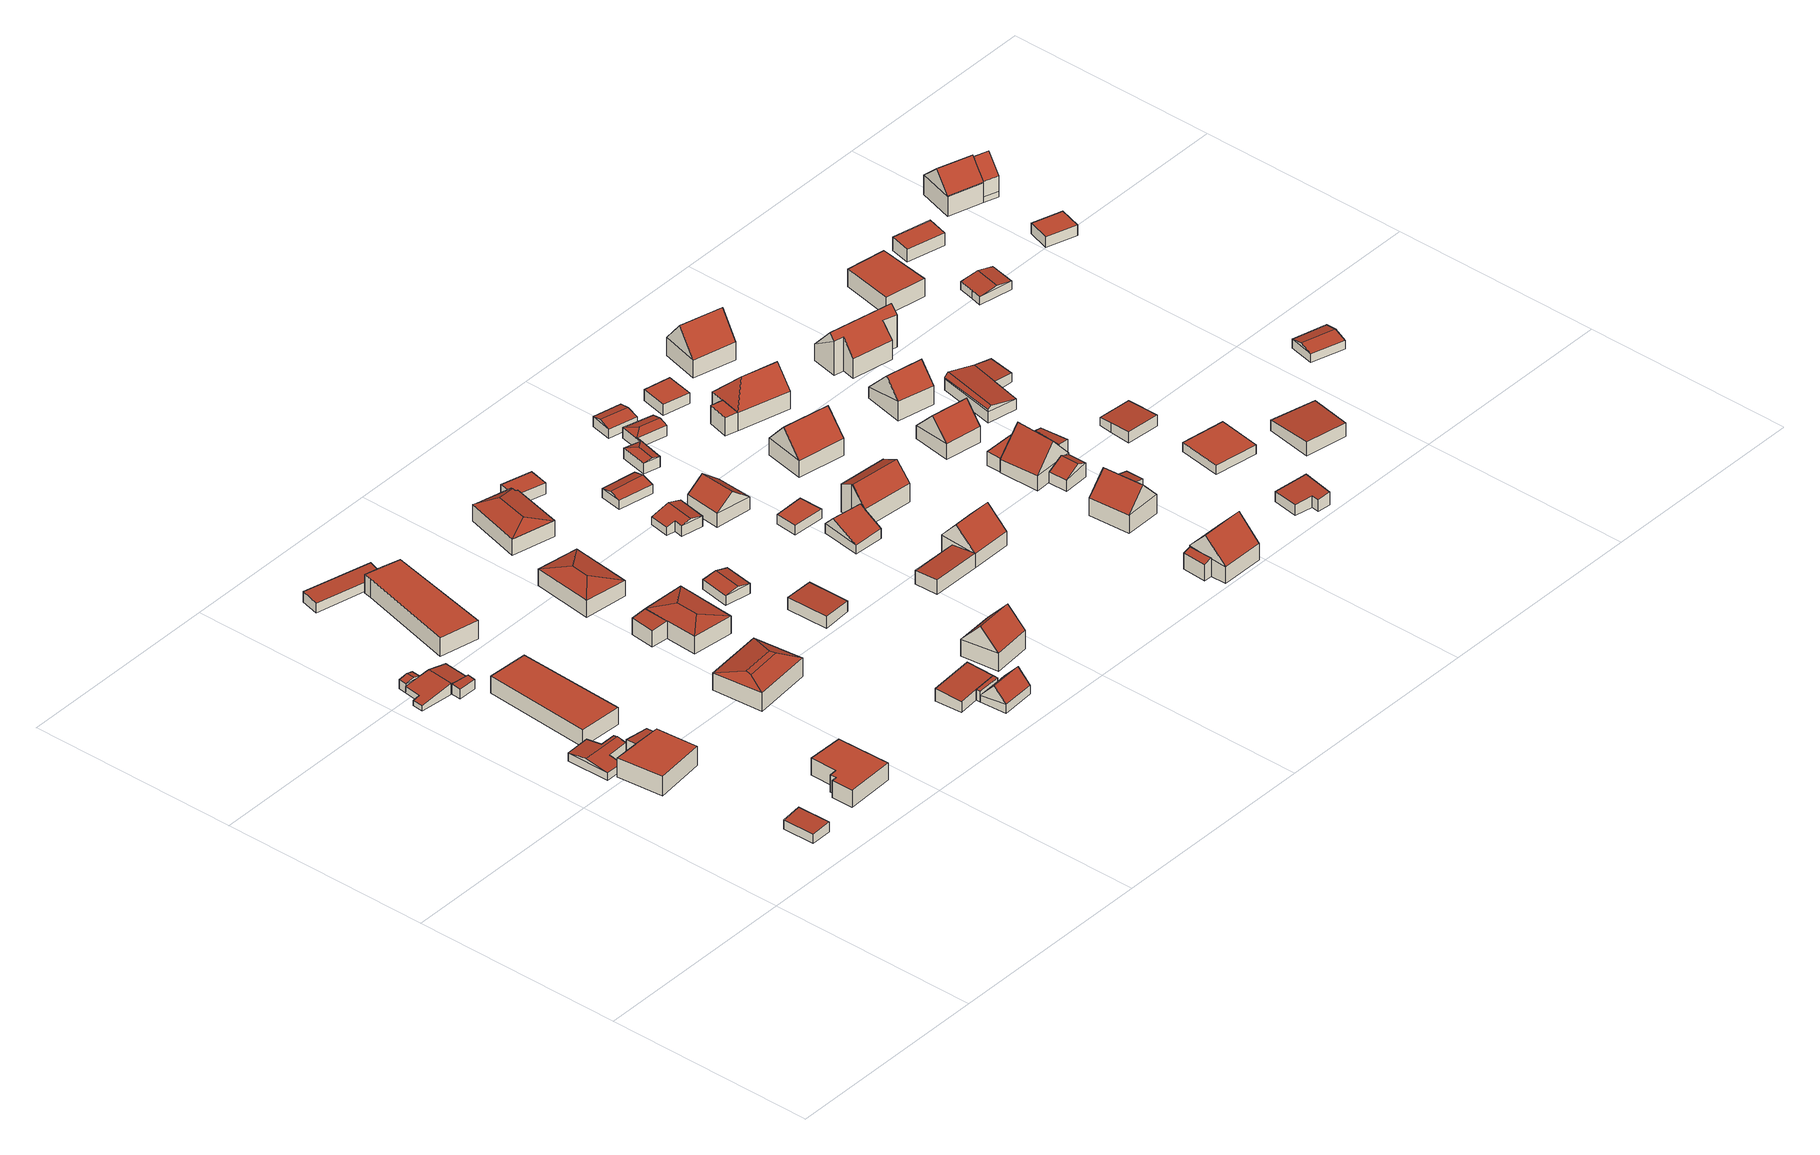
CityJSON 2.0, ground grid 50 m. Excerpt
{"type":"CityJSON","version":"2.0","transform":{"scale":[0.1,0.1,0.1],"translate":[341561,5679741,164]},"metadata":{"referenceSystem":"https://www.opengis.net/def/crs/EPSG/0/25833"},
"CityObjects":{
"building1":{"type":"Building","attributes":{"Dachtyp_tdc":"tdcPolyFlatRoof","Gemeindeschluessel":14729160,"Dachneigung":3.45,"QualitaetDacherkennung":97,"Geometrietyp2DReferenz":"3000","function":"31001_9998","roofType":"2100","measuredHeight":2.48},"geometry":[{"type":"MultiSurface","lod":"2","boundaries":[[[0,1,2,3]],[[1,4,5,2]],[[4,6,7,5]],[[6,0,3,7]],[[6,4,1,0]],[[3,2,5,7]]],"semantics":{"surfaces":[{"type":"WallSurface"},{"type":"RoofSurface"},{"type":"GroundSurface"}],"values":[0,0,0,0,1,2]}}]},
"building2":{"type":"Building","attributes":{"Dachtyp_tdc":"tdcFreeFormRoof","Gemeindeschluessel":14729160,"Dachneigung":10.4,"QualitaetDacherkennung":48,"Geometrietyp2DReferenz":"3000","function":"31001_9998","roofType":"5000","measuredHeight":2.88},"geometry":[{"type":"MultiSurface","lod":"2","boundaries":[[[8,9,10,11]],[[9,12,13,10]],[[12,14,15,13]],[[14,16,17,15]],[[16,18,19,17]],[[18,20,21,19]],[[20,22,23,21]],[[22,8,11,23]],[[24,14,12,9,8,25]],[[18,16,24,25,22,20]],[[16,14,24]],[[8,22,25]],[[11,10,13,15,17,19,21,23]]],"semantics":{"surfaces":[{"type":"WallSurface"},{"type":"RoofSurface"},{"type":"GroundSurface"}],"values":[0,0,0,0,0,0,0,0,1,1,0,0,2]}}]},
"building3":{"type":"Building","attributes":{"Gemeindeschluessel":14729160,"Geometrietyp2DReferenz":"3000","function":"31001_9998","roofType":"9999"},"children":["building3-1","building3-2"]},
"building3-1":{"type":"BuildingPart","attributes":{"Dachtyp_tdc":"tdcPolyFlatRoof","Dachneigung":0,"QualitaetDacherkennung":89,"Geometrietyp2DReferenz":"3000","roofType":"1000","measuredHeight":4.83},"parents":["building3"],"geometry":[{"type":"MultiSurface","lod":"2","boundaries":[[[26,27,28,29]],[[27,30,31,28]],[[30,32,33,31]],[[34,26,29,35,36]],[[34,32,30,27,26]],[[29,28,31,33,35]],[[36,32,34]],[[36,35,33,32]]],"semantics":{"surfaces":[{"type":"WallSurface"},{"type":"RoofSurface"},{"type":"GroundSurface"},{"type":"ClosureSurface"}],"values":[0,0,0,0,1,2,0,3]}}]},
"building3-2":{"type":"BuildingPart","attributes":{"Dachtyp_tdc":"tdcPolyFlatRoof","Dachneigung":8.57,"QualitaetDacherkennung":65,"Geometrietyp2DReferenz":"3000","roofType":"2100","measuredHeight":4.8},"parents":["building3"],"geometry":[{"type":"MultiSurface","lod":"2","boundaries":[[[37,38,39,40]],[[38,36,35,39]],[[32,37,40,33]],[[32,36,38,37]],[[40,39,35,33]],[[33,35,36,32]]],"semantics":{"surfaces":[{"type":"WallSurface"},{"type":"RoofSurface"},{"type":"GroundSurface"},{"type":"ClosureSurface"}],"values":[0,0,0,1,2,3]}}]},
"building4":{"type":"Building","attributes":{"Gemeindeschluessel":14729160,"Geometrietyp2DReferenz":"3000","function":"31001_9998","roofType":"9999"},"children":["building4-1","building4-2","building4-3"]},
"building4-1":{"type":"BuildingPart","attributes":{"Dachtyp_tdc":"tdcPolyFlatRoof","Dachneigung":3.06,"QualitaetDacherkennung":75,"Geometrietyp2DReferenz":"3000","roofType":"2100","measuredHeight":2.47},"parents":["building4"],"geometry":[{"type":"MultiSurface","lod":"2","boundaries":[[[41,42,43,44,45]],[[42,46,47,43]],[[46,48,49,47]],[[48,46,42,41,50]],[[44,43,47,49]],[[45,50,41]],[[44,49,48,50,45]]],"semantics":{"surfaces":[{"type":"WallSurface"},{"type":"RoofSurface"},{"type":"GroundSurface"},{"type":"ClosureSurface"}],"values":[0,0,0,1,2,0,3]}}]},
"building4-2":{"type":"BuildingPart","attributes":{"Dachtyp_tdc":"tdcGableRoof","Dachneigung":10.64,"QualitaetDacherkennung":38,"Geometrietyp2DReferenz":"3000","roofType":"3100","measuredHeight":2.74},"parents":["building4"],"geometry":[{"type":"MultiSurface","lod":"2","boundaries":[[[51,52,53,49,48]],[[52,54,55,53]],[[54,56,57,55]],[[56,58,59,57]],[[58,60,61,59]],[[62,63,64,65,66]],[[63,67,68,64]],[[67,45,44,68]],[[63,62,69,60,58,56,54,52]],[[52,51,50,45,67,63]],[[49,53,55,57,59,61,65,64,68,44]],[[66,69,62]],[[65,61,60,69,66]],[[48,50,51]],[[49,44,45,50,48]]],"semantics":{"surfaces":[{"type":"WallSurface"},{"type":"RoofSurface"},{"type":"GroundSurface"},{"type":"ClosureSurface"}],"values":[0,0,0,0,0,0,0,0,1,1,2,0,3,0,3]}}]},
"building4-3":{"type":"BuildingPart","attributes":{"Dachtyp_tdc":"tdcGableRoof","Dachneigung":11.28,"QualitaetDacherkennung":66,"Geometrietyp2DReferenz":"3000","roofType":"3100","measuredHeight":2.58},"parents":["building4"],"geometry":[{"type":"MultiSurface","lod":"2","boundaries":[[[70,71,72,61,60]],[[71,73,74,72]],[[73,66,65,74]],[[73,71,75]],[[70,69,66,76]],[[71,70,76,75]],[[66,73,75,76]],[[61,72,74,65]],[[70,60,69]],[[60,61,65,66,69]]],"semantics":{"surfaces":[{"type":"WallSurface"},{"type":"RoofSurface"},{"type":"GroundSurface"},{"type":"ClosureSurface"}],"values":[0,0,0,0,0,1,1,2,0,3]}}]},
"building5":{"type":"Building","attributes":{"Dachtyp_tdc":"tdcPolyFlatRoof","Gemeindeschluessel":14729160,"Dachneigung":0,"QualitaetDacherkennung":94,"Geometrietyp2DReferenz":"3000","function":"31001_9998","roofType":"1000","measuredHeight":4.18},"geometry":[{"type":"MultiSurface","lod":"2","boundaries":[[[77,78,79,80]],[[78,81,82,79]],[[81,83,84,82]],[[83,77,80,84]],[[83,81,78,77]],[[80,79,82,84]]],"semantics":{"surfaces":[{"type":"WallSurface"},{"type":"RoofSurface"},{"type":"GroundSurface"}],"values":[0,0,0,0,1,2]}}]},
"building6":{"type":"Building","attributes":{"Dachtyp_tdc":"tdcPolyFlatRoof","Gemeindeschluessel":14729160,"Dachneigung":0,"QualitaetDacherkennung":94,"Geometrietyp2DReferenz":"3000","function":"31001_9998","roofType":"1000","measuredHeight":4.26},"geometry":[{"type":"MultiSurface","lod":"2","boundaries":[[[85,86,87,88]],[[86,89,90,87]],[[89,91,92,90]],[[91,93,94,92]],[[93,95,96,94]],[[95,97,98,96]],[[97,99,100,98]],[[99,85,88,100]],[[99,97,95,93,91,89,86,85]],[[88,87,90,92,94,96,98,100]]],"semantics":{"surfaces":[{"type":"WallSurface"},{"type":"RoofSurface"},{"type":"GroundSurface"}],"values":[0,0,0,0,0,0,0,0,1,2]}}]},
"building7":{"type":"Building","attributes":{"Dachtyp_tdc":"tdcPolyFlatRoof","Gemeindeschluessel":14729160,"Dachneigung":0,"QualitaetDacherkennung":90,"Geometrietyp2DReferenz":"3000","function":"31001_9998","roofType":"1000","measuredHeight":4.65},"geometry":[{"type":"MultiSurface","lod":"2","boundaries":[[[101,102,103,104]],[[102,105,106,103]],[[105,107,108,106]],[[107,109,110,108]],[[109,111,112,110]],[[111,101,104,112]],[[111,109,107,105,102,101]],[[104,103,106,108,110,112]]],"semantics":{"surfaces":[{"type":"WallSurface"},{"type":"RoofSurface"},{"type":"GroundSurface"}],"values":[0,0,0,0,0,0,1,2]}}]},
"building8":{"type":"Building","attributes":{"Dachtyp_tdc":"tdcPolyFlatRoof","Gemeindeschluessel":14729160,"Dachneigung":3.72,"QualitaetDacherkennung":72,"Geometrietyp2DReferenz":"3000","function":"31001_9998","roofType":"2100","measuredHeight":2.62},"geometry":[{"type":"MultiSurface","lod":"2","boundaries":[[[113,114,115,116]],[[114,117,118,115]],[[117,119,120,118]],[[119,121,122,120]],[[121,113,116,122]],[[121,119,117,114,113]],[[116,115,118,120,122]]],"semantics":{"surfaces":[{"type":"WallSurface"},{"type":"RoofSurface"},{"type":"GroundSurface"}],"values":[0,0,0,0,0,1,2]}}]},
"building9":{"type":"Building","attributes":{"Dachtyp_tdc":"tdcCutTentRoof","Gemeindeschluessel":14729160,"Dachneigung":14.52,"QualitaetDacherkennung":90,"Geometrietyp2DReferenz":"3000","function":"31001_9998","roofType":"9999","measuredHeight":5.75},"geometry":[{"type":"MultiSurface","lod":"2","boundaries":[[[123,124,125,126]],[[124,127,128,125]],[[127,129,130,128]],[[129,123,126,130]],[[124,123,131,132]],[[127,124,132,133]],[[129,127,133,134]],[[123,129,134,131]],[[134,133,132,131]],[[126,125,128,130]]],"semantics":{"surfaces":[{"type":"WallSurface"},{"type":"RoofSurface"},{"type":"GroundSurface"}],"values":[0,0,0,0,1,1,1,1,1,2]}}]},
"building10":{"type":"Building","attributes":{"Gemeindeschluessel":14729160,"Geometrietyp2DReferenz":"3000","function":"31001_9998","roofType":"9999"},"children":["building10-1","building10-2"]},
"building10-1":{"type":"BuildingPart","attributes":{"Dachtyp_tdc":"tdcHipRoof","Dachneigung":10.26,"QualitaetDacherkennung":89,"Geometrietyp2DReferenz":"3000","roofType":"3200","measuredHeight":5.22},"parents":["building10"],"geometry":[{"type":"MultiSurface","lod":"2","boundaries":[[[135,136,137,138]],[[136,139,140,137]],[[139,141,142,140]],[[141,143,144,142]],[[136,135,145]],[[146,139,147]],[[135,143,146,147,145]],[[139,136,145,147]],[[141,146,143]],[[139,146,141]],[[144,138,137,140,142]],[[138,144,143,135]]],"semantics":{"surfaces":[{"type":"WallSurface"},{"type":"RoofSurface"},{"type":"GroundSurface"},{"type":"ClosureSurface"}],"values":[0,0,0,0,1,1,1,1,0,0,2,3]}}]},
"building10-2":{"type":"BuildingPart","attributes":{"Dachtyp_tdc":"tdcPolyFlatRoof","Dachneigung":4.47,"QualitaetDacherkennung":97,"Geometrietyp2DReferenz":"3000","roofType":"2100","measuredHeight":4.33},"parents":["building10"],"geometry":[{"type":"MultiSurface","lod":"2","boundaries":[[[148,135,138,149]],[[150,151,144,143]],[[150,148,149,151]],[[150,143,135,148]],[[149,138,144,151]],[[143,144,138,135]]],"semantics":{"surfaces":[{"type":"WallSurface"},{"type":"RoofSurface"},{"type":"GroundSurface"},{"type":"ClosureSurface"}],"values":[0,0,0,1,2,3]}}]},
"building11":{"type":"Building","attributes":{"Gemeindeschluessel":14729160,"Geometrietyp2DReferenz":"3000","function":"31001_9998","roofType":"9999"},"children":["building11-1","building11-2","building11-3"]},
"building11-1":{"type":"BuildingPart","attributes":{"Dachtyp_tdc":"tdcGableRoof","Dachneigung":48.77,"QualitaetDacherkennung":84,"Geometrietyp2DReferenz":"3000","roofType":"3100","measuredHeight":5.54},"parents":["building11"],"geometry":[{"type":"MultiSurface","lod":"2","boundaries":[[[152,153,154,155]],[[153,156,157,154]],[[158,152,155,159]],[[156,153,160]],[[152,158,161]],[[153,152,161,160]],[[158,162,156,160,161]],[[155,154,157,163,159]],[[159,163,162,158]],[[163,157,156,162]]],"semantics":{"surfaces":[{"type":"WallSurface"},{"type":"RoofSurface"},{"type":"GroundSurface"},{"type":"ClosureSurface"}],"values":[0,0,0,0,0,1,1,2,0,3]}}]},
"building11-2":{"type":"BuildingPart","attributes":{"Dachtyp_tdc":"tdcPolyFlatRoof","Dachneigung":3.96,"QualitaetDacherkennung":69,"Geometrietyp2DReferenz":"3000","roofType":"2100","measuredHeight":2.63},"parents":["building11"],"geometry":[{"type":"MultiSurface","lod":"2","boundaries":[[[164,162,163,165,166]],[[167,168,169,157,156]],[[168,167,164,166]],[[165,163,157,169]],[[156,162,164,167]],[[157,163,162,156]],[[166,165,169,168]]],"semantics":{"surfaces":[{"type":"WallSurface"},{"type":"RoofSurface"},{"type":"GroundSurface"},{"type":"ClosureSurface"}],"values":[0,0,1,2,0,3,3]}}]},
"building11-3":{"type":"BuildingPart","attributes":{"Dachtyp_tdc":"tdcPolyFlatRoof","Dachneigung":5.21,"QualitaetDacherkennung":87,"Geometrietyp2DReferenz":"3000","roofType":"2100","measuredHeight":3.19},"parents":["building11"],"geometry":[{"type":"MultiSurface","lod":"2","boundaries":[[[170,171,172,173]],[[171,174,175,172]],[[174,166,165,175]],[[168,170,173,169]],[[168,166,174,171,170]],[[173,172,175,165,169]],[[169,165,166,168]]],"semantics":{"surfaces":[{"type":"WallSurface"},{"type":"RoofSurface"},{"type":"GroundSurface"},{"type":"ClosureSurface"}],"values":[0,0,0,0,1,2,3]}}]},
"building12":{"type":"Building","attributes":{"Dachtyp_tdc":"tdcHipRoof","Gemeindeschluessel":14729160,"Dachneigung":14.49,"QualitaetDacherkennung":83,"Geometrietyp2DReferenz":"3000","function":"31001_9998","roofType":"3200","measuredHeight":5.27},"geometry":[{"type":"MultiSurface","lod":"2","boundaries":[[[176,177,178,179]],[[177,180,181,178]],[[180,182,183,181]],[[182,176,179,183]],[[180,177,184]],[[176,182,185]],[[177,176,185,184]],[[182,180,184,185]],[[179,178,181,183]]],"semantics":{"surfaces":[{"type":"WallSurface"},{"type":"RoofSurface"},{"type":"GroundSurface"}],"values":[0,0,0,0,1,1,1,1,2]}}]},
"building13":{"type":"Building","attributes":{"Dachtyp_tdc":"tdcGableRoof","Gemeindeschluessel":14729160,"Dachneigung":13.7,"QualitaetDacherkennung":91,"Geometrietyp2DReferenz":"3000","function":"31001_9998","roofType":"3100","measuredHeight":3.19},"geometry":[{"type":"MultiSurface","lod":"2","boundaries":[[[186,187,188,189]],[[187,190,191,188]],[[190,192,193,191]],[[192,186,189,193]],[[190,187,194]],[[186,192,195]],[[187,186,195,194]],[[192,190,194,195]],[[189,188,191,193]]],"semantics":{"surfaces":[{"type":"WallSurface"},{"type":"RoofSurface"},{"type":"GroundSurface"}],"values":[0,0,0,0,0,0,1,1,2]}}]},
"building14":{"type":"Building","attributes":{"Dachtyp_tdc":"tdcPolyFlatRoof","Gemeindeschluessel":14729160,"Dachneigung":2.71,"QualitaetDacherkennung":91,"Geometrietyp2DReferenz":"3000","function":"31001_9998","roofType":"2100","measuredHeight":2.92},"geometry":[{"type":"MultiSurface","lod":"2","boundaries":[[[196,197,198,199]],[[197,200,201,198]],[[200,202,203,201]],[[202,196,199,203]],[[202,200,197,196]],[[199,198,201,203]]],"semantics":{"surfaces":[{"type":"WallSurface"},{"type":"RoofSurface"},{"type":"GroundSurface"}],"values":[0,0,0,0,1,2]}}]},
"building15":{"type":"Building","attributes":{"Dachtyp_tdc":"tdcFreeFormRoof","Gemeindeschluessel":14729160,"Dachneigung":14.69,"QualitaetDacherkennung":90,"Geometrietyp2DReferenz":"3000","function":"31001_9998","roofType":"5000","measuredHeight":5.32},"geometry":[{"type":"MultiSurface","lod":"2","boundaries":[[[204,205,206,207]],[[205,208,209,206]],[[208,210,211,209]],[[210,212,213,211]],[[212,214,215,213]],[[214,204,207,215]],[[216,217,208]],[[218,219,212,210,220]],[[216,205,204,214,219,218,217]],[[217,218,220,208]],[[210,208,220]],[[214,212,219]],[[208,205,216]],[[207,206,209,211,213,215]]],"semantics":{"surfaces":[{"type":"WallSurface"},{"type":"RoofSurface"},{"type":"GroundSurface"}],"values":[0,0,0,0,0,0,1,1,1,1,0,0,0,2]}}]},
"building16":{"type":"Building","attributes":{"Dachtyp_tdc":"tdcGableRoof","Gemeindeschluessel":14729160,"Dachneigung":47.84,"QualitaetDacherkennung":90,"Geometrietyp2DReferenz":"3000","function":"31001_9998","roofType":"3100","measuredHeight":9.34},"geometry":[{"type":"MultiSurface","lod":"2","boundaries":[[[221,222,223,224]],[[222,225,226,223]],[[225,227,228,226]],[[227,221,224,228]],[[225,222,229]],[[221,227,230]],[[222,221,230,229]],[[227,225,229,230]],[[224,223,226,228]]],"semantics":{"surfaces":[{"type":"WallSurface"},{"type":"RoofSurface"},{"type":"GroundSurface"}],"values":[0,0,0,0,0,0,1,1,2]}}]},
"building17":{"type":"Building","attributes":{"Dachtyp_tdc":"tdcPolyFlatRoof","Gemeindeschluessel":14729160,"Dachneigung":0,"QualitaetDacherkennung":77,"Geometrietyp2DReferenz":"3000","function":"31001_9998","roofType":"1000","measuredHeight":2.85},"geometry":[{"type":"MultiSurface","lod":"2","boundaries":[[[231,232,213,215]],[[232,233,234,213]],[[233,235,236,234]],[[235,237,238,236]],[[237,239,240,238]],[[239,241,207,240]],[[241,231,215,207]],[[241,239,237,235,233,232,231]],[[215,213,234,236,238,240,207]]],"semantics":{"surfaces":[{"type":"WallSurface"},{"type":"RoofSurface"},{"type":"GroundSurface"}],"values":[0,0,0,0,0,0,0,1,2]}}]},
"building18":{"type":"Building","attributes":{"Dachtyp_tdc":"tdcFreeFormRoof","Gemeindeschluessel":14729160,"Dachneigung":18.46,"QualitaetDacherkennung":82,"Geometrietyp2DReferenz":"3000","function":"31001_9998","roofType":"5000","measuredHeight":3.36},"geometry":[{"type":"MultiSurface","lod":"2","boundaries":[[[242,243,244,245]],[[243,246,247,244]],[[246,248,249,247]],[[248,250,251,249]],[[250,252,253,251]],[[252,242,245,253]],[[243,242,254,255]],[[248,246,255,254,252,250]],[[246,243,255]],[[242,252,254]],[[245,244,247,249,251,253]]],"semantics":{"surfaces":[{"type":"WallSurface"},{"type":"RoofSurface"},{"type":"GroundSurface"}],"values":[0,0,0,0,0,0,1,1,0,0,2]}}]},
"building19":{"type":"Building","attributes":{"Dachtyp_tdc":"tdcGableRoof","Gemeindeschluessel":14729160,"Dachneigung":15.38,"QualitaetDacherkennung":85,"Geometrietyp2DReferenz":"3000","function":"31001_9998","roofType":"3100","measuredHeight":2.98},"geometry":[{"type":"MultiSurface","lod":"2","boundaries":[[[256,257,258,259]],[[257,260,261,258]],[[260,262,263,261]],[[262,256,259,263]],[[260,257,264]],[[256,262,265]],[[257,256,265,264]],[[262,260,264,265]],[[259,258,261,263]]],"semantics":{"surfaces":[{"type":"WallSurface"},{"type":"RoofSurface"},{"type":"GroundSurface"}],"values":[0,0,0,0,0,0,1,1,2]}}]},
"building20":{"type":"Building","attributes":{"Dachtyp_tdc":"tdcGableRoof","Gemeindeschluessel":14729160,"Dachneigung":39.39,"QualitaetDacherkennung":76,"Geometrietyp2DReferenz":"3000","function":"31001_9998","roofType":"3100","measuredHeight":6.75},"geometry":[{"type":"MultiSurface","lod":"2","boundaries":[[[266,267,268,269]],[[267,270,271,268]],[[270,272,273,271]],[[272,266,269,273]],[[270,267,274]],[[266,272,275]],[[267,266,275,274]],[[272,270,274,275]],[[269,268,271,273]]],"semantics":{"surfaces":[{"type":"WallSurface"},{"type":"RoofSurface"},{"type":"GroundSurface"}],"values":[0,0,0,0,0,0,1,1,2]}}]},
"building21":{"type":"Building","attributes":{"Dachtyp_tdc":"tdcPolyFlatRoof","Gemeindeschluessel":14729160,"Dachneigung":0,"QualitaetDacherkennung":87,"Geometrietyp2DReferenz":"3000","function":"31001_9998","roofType":"1000","measuredHeight":2.44},"geometry":[{"type":"MultiSurface","lod":"2","boundaries":[[[276,277,278,279]],[[277,280,281,278]],[[280,282,283,281]],[[282,276,279,283]],[[282,280,277,276]],[[279,278,281,283]]],"semantics":{"surfaces":[{"type":"WallSurface"},{"type":"RoofSurface"},{"type":"GroundSurface"}],"values":[0,0,0,0,1,2]}}]},
"building22":{"type":"Building","attributes":{"Dachtyp_tdc":"tdcFreeFormRoof","Gemeindeschluessel":14729160,"Dachneigung":22.59,"QualitaetDacherkennung":63,"Geometrietyp2DReferenz":"3000","function":"31001_9998","roofType":"5000","measuredHeight":5},"geometry":[{"type":"MultiSurface","lod":"2","boundaries":[[[284,285,286,287]],[[285,288,289,286]],[[288,290,291,289]],[[290,292,293,291]],[[292,284,287,293]],[[294,292,290,295]],[[284,294,295,288,285]],[[290,288,295]],[[284,292,294]],[[287,286,289,291,293]]],"semantics":{"surfaces":[{"type":"WallSurface"},{"type":"RoofSurface"},{"type":"GroundSurface"}],"values":[0,0,0,0,0,1,1,0,0,2]}}]},
"building23":{"type":"Building","attributes":{"Gemeindeschluessel":14729160,"Geometrietyp2DReferenz":"3000","function":"31001_9998","roofType":"9999"},"children":["building23-1","building23-2"]},
"building23-1":{"type":"BuildingPart","attributes":{"Dachtyp_tdc":"tdcPolyFlatRoof","Dachneigung":3.45,"QualitaetDacherkennung":95,"Geometrietyp2DReferenz":"3000","roofType":"2100","measuredHeight":3.62},"parents":["building23"],"geometry":[{"type":"MultiSurface","lod":"2","boundaries":[[[296,297,298,299,300]],[[297,301,302,298]],[[301,303,304,302]],[[301,297,296,305,303]],[[304,299,298,302]],[[300,305,296]],[[299,304,303,305,300]]],"semantics":{"surfaces":[{"type":"WallSurface"},{"type":"RoofSurface"},{"type":"GroundSurface"},{"type":"ClosureSurface"}],"values":[0,0,0,1,2,0,3]}}]},
"building23-2":{"type":"BuildingPart","attributes":{"Dachtyp_tdc":"tdcGableRoof","Dachneigung":48.38,"QualitaetDacherkennung":96,"Geometrietyp2DReferenz":"3000","roofType":"3100","measuredHeight":8.66},"parents":["building23"],"geometry":[{"type":"MultiSurface","lod":"2","boundaries":[[[306,307,308,309]],[[307,310,311,308]],[[310,300,299,311]],[[310,307,312]],[[306,305,300,313]],[[307,306,313,312]],[[300,310,312,313]],[[309,308,311,299,304]],[[309,304,303,305,306]],[[304,299,300,305,303]]],"semantics":{"surfaces":[{"type":"WallSurface"},{"type":"RoofSurface"},{"type":"GroundSurface"},{"type":"ClosureSurface"}],"values":[0,0,0,0,0,1,1,2,0,3]}}]},
"building24":{"type":"Building","attributes":{"Dachtyp_tdc":"tdcFreeFormRoof","Gemeindeschluessel":14729160,"Dachneigung":14.21,"QualitaetDacherkennung":85,"Geometrietyp2DReferenz":"3000","function":"31001_9998","roofType":"5000","measuredHeight":3.2},"geometry":[{"type":"MultiSurface","lod":"2","boundaries":[[[314,315,316,317]],[[315,318,319,316]],[[318,320,321,319]],[[320,322,323,321]],[[322,324,325,323]],[[324,326,327,325]],[[326,328,329,327]],[[328,314,317,329]],[[330,331,332,328,326]],[[333,330,326,324]],[[334,333,324,322]],[[334,322,320]],[[331,330,333,334,320,318]],[[335,332,331,318,315]],[[335,315,314]],[[332,335,314,328]],[[317,316,319,321,323,325,327,329]]],"semantics":{"surfaces":[{"type":"WallSurface"},{"type":"RoofSurface"},{"type":"GroundSurface"}],"values":[0,0,0,0,0,0,0,0,1,1,1,0,1,1,0,1,2]}}]},
"building25":{"type":"Building","attributes":{"Dachtyp_tdc":"tdcFreeFormRoof","Gemeindeschluessel":14729160,"Dachneigung":48.61,"QualitaetDacherkennung":74,"Geometrietyp2DReferenz":"3000","function":"31001_9998","roofType":"5000","measuredHeight":8.64},"geometry":[{"type":"MultiSurface","lod":"2","boundaries":[[[336,337,338,339]],[[337,340,341,338]],[[340,342,343,341]],[[342,344,345,343]],[[344,336,339,345]],[[337,346,347,340]],[[346,336,344,342,347]],[[337,336,346]],[[342,340,347]],[[339,338,341,343,345]]],"semantics":{"surfaces":[{"type":"WallSurface"},{"type":"RoofSurface"},{"type":"GroundSurface"}],"values":[0,0,0,0,0,1,1,0,0,2]}}]},
"building26":{"type":"Building","attributes":{"Dachtyp_tdc":"tdcGableRoof","Gemeindeschluessel":14729160,"Dachneigung":14.97,"QualitaetDacherkennung":77,"Geometrietyp2DReferenz":"3000","function":"31001_9998","roofType":"3100","measuredHeight":3},"geometry":[{"type":"MultiSurface","lod":"2","boundaries":[[[348,349,350,351]],[[349,352,353,350]],[[352,354,355,353]],[[354,348,351,355]],[[352,349,356]],[[348,354,357]],[[349,348,357,356]],[[354,352,356,357]],[[351,350,353,355]]],"semantics":{"surfaces":[{"type":"WallSurface"},{"type":"RoofSurface"},{"type":"GroundSurface"}],"values":[0,0,0,0,0,0,1,1,2]}}]},
"building27":{"type":"Building","attributes":{"Dachtyp_tdc":"tdcGableRoof","Gemeindeschluessel":14729160,"Dachneigung":49.37,"QualitaetDacherkennung":84,"Geometrietyp2DReferenz":"3000","function":"31001_9998","roofType":"3100","measuredHeight":9.73},"geometry":[{"type":"MultiSurface","lod":"2","boundaries":[[[358,359,360,361]],[[359,362,363,360]],[[362,364,365,363]],[[364,358,361,365]],[[362,359,366]],[[358,364,367]],[[359,358,367,366]],[[364,362,366,367]],[[361,360,363,365]]],"semantics":{"surfaces":[{"type":"WallSurface"},{"type":"RoofSurface"},{"type":"GroundSurface"}],"values":[0,0,0,0,0,0,1,1,2]}}]},
"building28":{"type":"Building","attributes":{"Gemeindeschluessel":14729160,"Geometrietyp2DReferenz":"3000","function":"31001_9998","roofType":"9999"},"children":["building28-1","building28-2"]},
"building28-1":{"type":"BuildingPart","attributes":{"Dachtyp_tdc":"tdcPolyFlatRoof","Dachneigung":14.58,"QualitaetDacherkennung":71,"Geometrietyp2DReferenz":"3000","roofType":"2100","measuredHeight":4.51},"parents":["building28"],"geometry":[{"type":"MultiSurface","lod":"2","boundaries":[[[368,369,370,371,372]],[[369,373,374,370]],[[373,375,376,374]],[[375,373,369,368,377]],[[371,370,374,376]],[[372,377,368]],[[371,376,375,377,372]]],"semantics":{"surfaces":[{"type":"WallSurface"},{"type":"RoofSurface"},{"type":"GroundSurface"},{"type":"ClosureSurface"}],"values":[0,0,0,1,2,0,3]}}]},
"building28-2":{"type":"BuildingPart","attributes":{"Dachtyp_tdc":"tdcGableRoof","Dachneigung":46.57,"QualitaetDacherkennung":91,"Geometrietyp2DReferenz":"3000","roofType":"3100","measuredHeight":9.49},"parents":["building28"],"geometry":[{"type":"MultiSurface","lod":"2","boundaries":[[[378,379,380,376,375]],[[379,381,382,380]],[[381,383,384,382]],[[381,379,385]],[[378,377,372,383,386]],[[379,378,386,385]],[[383,381,385,386]],[[376,380,382,384,371]],[[371,384,383,372]],[[375,377,378]],[[376,371,372,377,375]]],"semantics":{"surfaces":[{"type":"WallSurface"},{"type":"RoofSurface"},{"type":"GroundSurface"},{"type":"ClosureSurface"}],"values":[0,0,0,0,0,1,1,2,0,0,3]}}]},
"building29":{"type":"Building","attributes":{"Dachtyp_tdc":"tdcPolyFlatRoof","Gemeindeschluessel":14729160,"Dachneigung":0,"QualitaetDacherkennung":90,"Geometrietyp2DReferenz":"3000","function":"31001_9998","roofType":"1000","measuredHeight":2.72},"geometry":[{"type":"MultiSurface","lod":"2","boundaries":[[[387,388,389,390]],[[388,391,392,389]],[[391,393,394,392]],[[393,387,390,394]],[[393,391,388,387]],[[390,389,392,394]]],"semantics":{"surfaces":[{"type":"WallSurface"},{"type":"RoofSurface"},{"type":"GroundSurface"}],"values":[0,0,0,0,1,2]}}]},
"building30":{"type":"Building","attributes":{"Gemeindeschluessel":14729160,"Geometrietyp2DReferenz":"3000","function":"31001_9998","roofType":"9999"},"children":["building30-1","building30-2"]},
"building30-1":{"type":"BuildingPart","attributes":{"Dachtyp_tdc":"tdcPolyFlatRoof","Dachneigung":0,"QualitaetDacherkennung":74,"Geometrietyp2DReferenz":"3000","roofType":"1000","measuredHeight":4.46},"parents":["building30"],"geometry":[{"type":"MultiSurface","lod":"2","boundaries":[[[395,396,397,398,399]],[[396,400,401,397]],[[400,402,403,404,401]],[[402,400,396,395]],[[398,397,401,404]],[[399,403,402,395]],[[398,404,403,399]]],"semantics":{"surfaces":[{"type":"WallSurface"},{"type":"RoofSurface"},{"type":"GroundSurface"},{"type":"ClosureSurface"}],"values":[0,0,0,1,2,0,3]}}]},
"building30-2":{"type":"BuildingPart","attributes":{"Dachtyp_tdc":"tdcFreeFormRoof","Dachneigung":47.81,"QualitaetDacherkennung":64,"Geometrietyp2DReferenz":"3000","roofType":"5000","measuredHeight":9.15},"parents":["building30"],"geometry":[{"type":"MultiSurface","lod":"2","boundaries":[[[405,399,398,406]],[[407,408,409,410]],[[408,405,406,409]],[[411,412,408,407]],[[411,407,403,399]],[[412,411,399,405]],[[412,405,408]],[[406,398,404,410,409]],[[410,404,403,407]],[[404,398,399,403]]],"semantics":{"surfaces":[{"type":"WallSurface"},{"type":"RoofSurface"},{"type":"GroundSurface"},{"type":"ClosureSurface"}],"values":[0,0,0,1,1,1,0,2,0,3]}}]},
"building31":{"type":"Building","attributes":{"Gemeindeschluessel":14729160,"Geometrietyp2DReferenz":"3000","function":"31001_9998","roofType":"9999"},"children":["building31-1","building31-2"]},
"building31-1":{"type":"BuildingPart","attributes":{"Dachtyp_tdc":"tdcPolyFlatRoof","Dachneigung":14.97,"QualitaetDacherkennung":79,"Geometrietyp2DReferenz":"3000","roofType":"2100","measuredHeight":5.19},"parents":["building31"],"geometry":[{"type":"MultiSurface","lod":"2","boundaries":[[[413,414,415,416,417]],[[418,419,420,421,422]],[[419,413,417,420]],[[419,418,414,413]],[[417,416,421,420]],[[422,415,414,418]],[[421,416,415,422]]],"semantics":{"surfaces":[{"type":"WallSurface"},{"type":"RoofSurface"},{"type":"GroundSurface"},{"type":"ClosureSurface"}],"values":[0,0,0,1,2,0,3]}}]},
"building31-2":{"type":"BuildingPart","attributes":{"Dachtyp_tdc":"tdcGableRoof","Dachneigung":47.97,"QualitaetDacherkennung":93,"Geometrietyp2DReferenz":"3000","roofType":"3100","measuredHeight":9.39},"parents":["building31"],"geometry":[{"type":"MultiSurface","lod":"2","boundaries":[[[423,424,425,426]],[[424,422,421,425]],[[427,423,426,428]],[[422,424,429]],[[423,427,430]],[[424,423,430,429]],[[427,415,422,429,430]],[[426,425,421,416,428]],[[428,416,415,427]],[[416,421,422,415]]],"semantics":{"surfaces":[{"type":"WallSurface"},{"type":"RoofSurface"},{"type":"GroundSurface"},{"type":"ClosureSurface"}],"values":[0,0,0,0,0,1,1,2,0,3]}}]},
"building32":{"type":"Building","attributes":{"Dachtyp_tdc":"tdcGableRoof","Gemeindeschluessel":14729160,"Dachneigung":26.6,"QualitaetDacherkennung":74,"Geometrietyp2DReferenz":"3000","function":"31001_9998","roofType":"3100","measuredHeight":4.58},"geometry":[{"type":"MultiSurface","lod":"2","boundaries":[[[431,432,433,434]],[[432,435,436,433]],[[435,437,438,436]],[[437,431,434,438]],[[435,432,439]],[[431,437,440]],[[432,431,440,439]],[[437,435,439,440]],[[434,433,436,438]]],"semantics":{"surfaces":[{"type":"WallSurface"},{"type":"RoofSurface"},{"type":"GroundSurface"}],"values":[0,0,0,0,0,0,1,1,2]}}]},
"building33":{"type":"Building","attributes":{"Dachtyp_tdc":"tdcPolyFlatRoof","Gemeindeschluessel":14729160,"Dachneigung":0,"QualitaetDacherkennung":86,"Geometrietyp2DReferenz":"3000","function":"31001_9998","roofType":"1000","measuredHeight":3.4},"geometry":[{"type":"MultiSurface","lod":"2","boundaries":[[[441,442,443,444]],[[442,445,446,443]],[[445,447,448,446]],[[447,441,444,448]],[[447,445,442,441]],[[444,443,446,448]]],"semantics":{"surfaces":[{"type":"WallSurface"},{"type":"RoofSurface"},{"type":"GroundSurface"}],"values":[0,0,0,0,1,2]}}]},
"building34":{"type":"Building","attributes":{"Gemeindeschluessel":14729160,"Geometrietyp2DReferenz":"3000","function":"31001_9998","roofType":"9999"},"children":["building34-1","building34-2"]},
"building34-1":{"type":"BuildingPart","attributes":{"Dachtyp_tdc":"tdcPolyFlatRoof","Dachneigung":9.48,"QualitaetDacherkennung":97,"Geometrietyp2DReferenz":"3000","roofType":"2100","measuredHeight":4.33},"parents":["building34"],"geometry":[{"type":"MultiSurface","lod":"2","boundaries":[[[449,450,451,452,453]],[[454,455,456,457,458]],[[455,449,453,456]],[[455,454,450,449]],[[453,452,457,456]],[[454,458,451,450]],[[458,457,452,451]]],"semantics":{"surfaces":[{"type":"WallSurface"},{"type":"RoofSurface"},{"type":"GroundSurface"},{"type":"ClosureSurface"}],"values":[0,0,0,1,2,0,3]}}]},
"building34-2":{"type":"BuildingPart","attributes":{"Dachtyp_tdc":"tdcGableRoof","Dachneigung":48.43,"QualitaetDacherkennung":79,"Geometrietyp2DReferenz":"3000","roofType":"3100","measuredHeight":9.34},"parents":["building34"],"geometry":[{"type":"MultiSurface","lod":"2","boundaries":[[[459,460,461,462]],[[460,458,457,461]],[[463,459,462,464]],[[458,460,465]],[[459,463,466]],[[460,459,466,465]],[[463,451,458,465,466]],[[462,461,457,452,464]],[[464,452,451,463]],[[452,457,458,451]]],"semantics":{"surfaces":[{"type":"WallSurface"},{"type":"RoofSurface"},{"type":"GroundSurface"},{"type":"ClosureSurface"}],"values":[0,0,0,0,0,1,1,2,0,3]}}]},
"building35":{"type":"Building","attributes":{"Dachtyp_tdc":"tdcGableRoof","Gemeindeschluessel":14729160,"Dachneigung":46.94,"QualitaetDacherkennung":85,"Geometrietyp2DReferenz":"3000","function":"31001_9998","roofType":"3100","measuredHeight":8.6},"geometry":[{"type":"MultiSurface","lod":"2","boundaries":[[[467,468,469,470]],[[468,471,472,469]],[[471,473,474,472]],[[473,467,470,474]],[[471,468,475]],[[467,473,476]],[[468,467,476,475]],[[473,471,475,476]],[[470,469,472,474]]],"semantics":{"surfaces":[{"type":"WallSurface"},{"type":"RoofSurface"},{"type":"GroundSurface"}],"values":[0,0,0,0,0,0,1,1,2]}}]},
"building36":{"type":"Building","attributes":{"Dachtyp_tdc":"tdcGableRoof","Gemeindeschluessel":14729160,"Dachneigung":51.3,"QualitaetDacherkennung":81,"Geometrietyp2DReferenz":"3000","function":"31001_9998","roofType":"3100","measuredHeight":10.18},"geometry":[{"type":"MultiSurface","lod":"2","boundaries":[[[477,478,479,480]],[[478,481,482,479]],[[481,483,484,482]],[[483,477,480,484]],[[481,478,485]],[[477,483,486]],[[478,477,486,485]],[[483,481,485,486]],[[480,479,482,484]]],"semantics":{"surfaces":[{"type":"WallSurface"},{"type":"RoofSurface"},{"type":"GroundSurface"}],"values":[0,0,0,0,0,0,1,1,2]}}]},
"building37":{"type":"Building","attributes":{"Dachtyp_tdc":"tdcGableRoof","Gemeindeschluessel":14729160,"Dachneigung":47.24,"QualitaetDacherkennung":79,"Geometrietyp2DReferenz":"3000","function":"31001_9998","roofType":"3100","measuredHeight":8.93},"geometry":[{"type":"MultiSurface","lod":"2","boundaries":[[[487,488,489,490]],[[488,491,492,489]],[[491,493,494,492]],[[493,487,490,494]],[[491,488,495]],[[487,493,496]],[[488,487,496,495]],[[493,491,495,496]],[[490,489,492,494]]],"semantics":{"surfaces":[{"type":"WallSurface"},{"type":"RoofSurface"},{"type":"GroundSurface"}],"values":[0,0,0,0,0,0,1,1,2]}}]},
"building38":{"type":"Building","attributes":{"Dachtyp_tdc":"tdcPolyFlatRoof","Gemeindeschluessel":14729160,"Dachneigung":4.9,"QualitaetDacherkennung":84,"Geometrietyp2DReferenz":"3000","function":"31001_9998","roofType":"2100","measuredHeight":3.16},"geometry":[{"type":"MultiSurface","lod":"2","boundaries":[[[497,498,499,500]],[[498,501,502,499]],[[501,503,504,502]],[[503,505,506,504]],[[505,507,508,506]],[[507,497,500,508]],[[507,505,503,501,498,497]],[[500,499,502,504,506,508]]],"semantics":{"surfaces":[{"type":"WallSurface"},{"type":"RoofSurface"},{"type":"GroundSurface"}],"values":[0,0,0,0,0,0,1,2]}}]},
"building39":{"type":"Building","attributes":{"Gemeindeschluessel":14729160,"Geometrietyp2DReferenz":"3000","function":"31001_9998","roofType":"9999"},"children":["building39-1","building39-2"]},
"building39-1":{"type":"BuildingPart","attributes":{"Dachtyp_tdc":"tdcGableRoof","Dachneigung":11.23,"QualitaetDacherkennung":67,"Geometrietyp2DReferenz":"3000","roofType":"3100","measuredHeight":3.99},"parents":["building39"],"geometry":[{"type":"MultiSurface","lod":"2","boundaries":[[[509,510,511,512]],[[513,514,515,516]],[[514,517,518,515]],[[517,509,512,518]],[[519,520,521,522]],[[513,510,521,520,514]],[[514,520,519,517]],[[509,522,521,510]],[[517,519,522,509]],[[512,511,516,515,518]],[[516,511,510,513]]],"semantics":{"surfaces":[{"type":"WallSurface"},{"type":"RoofSurface"},{"type":"GroundSurface"},{"type":"ClosureSurface"}],"values":[0,0,0,0,1,1,0,0,0,2,3]}}]},
"building39-2":{"type":"BuildingPart","attributes":{"Dachtyp_tdc":"tdcPolyFlatRoof","Dachneigung":5.73,"QualitaetDacherkennung":84,"Geometrietyp2DReferenz":"3000","roofType":"2100","measuredHeight":2.7},"parents":["building39"],"geometry":[{"type":"MultiSurface","lod":"2","boundaries":[[[523,524,511,510]],[[523,525,526,524]],[[525,513,516,526]],[[513,525,523,510]],[[511,524,526,516]],[[510,511,516,513]]],"semantics":{"surfaces":[{"type":"WallSurface"},{"type":"RoofSurface"},{"type":"GroundSurface"},{"type":"ClosureSurface"}],"values":[0,0,0,1,2,3]}}]},
"building40":{"type":"Building","attributes":{"Dachtyp_tdc":"tdcFreeFormRoof","Gemeindeschluessel":14729160,"Dachneigung":49.47,"QualitaetDacherkennung":60,"Geometrietyp2DReferenz":"3000","function":"31001_9998","roofType":"5000","measuredHeight":9.94},"geometry":[{"type":"MultiSurface","lod":"2","boundaries":[[[527,528,529,530]],[[528,531,532,529]],[[531,533,534,532]],[[533,535,536,534]],[[535,537,538,536]],[[537,539,540,538]],[[539,541,542,540]],[[541,527,530,542]],[[543,527,541,544]],[[533,531,528,543,544,539,537,535]],[[528,527,543]],[[541,539,544]],[[530,529,532,534,536,538,540,542]]],"semantics":{"surfaces":[{"type":"WallSurface"},{"type":"RoofSurface"},{"type":"GroundSurface"}],"values":[0,0,0,0,0,0,0,0,1,1,0,0,2]}}]},
"building41":{"type":"Building","attributes":{"Dachtyp_tdc":"tdcPolyFlatRoof","Gemeindeschluessel":14729160,"Dachneigung":0,"QualitaetDacherkennung":55,"Geometrietyp2DReferenz":"3000","function":"31001_9998","roofType":"1000","measuredHeight":2.28},"geometry":[{"type":"MultiSurface","lod":"2","boundaries":[[[545,546,547,548]],[[546,549,550,547]],[[549,551,552,550]],[[551,545,548,552]],[[551,549,546,545]],[[548,547,550,552]]],"semantics":{"surfaces":[{"type":"WallSurface"},{"type":"RoofSurface"},{"type":"GroundSurface"}],"values":[0,0,0,0,1,2]}}]},
"building42":{"type":"Building","attributes":{"Dachtyp_tdc":"tdcPolyFlatRoof","Gemeindeschluessel":14729160,"Dachneigung":4.65,"QualitaetDacherkennung":91,"Geometrietyp2DReferenz":"3000","function":"31001_9998","roofType":"2100","measuredHeight":2.73},"geometry":[{"type":"MultiSurface","lod":"2","boundaries":[[[553,554,555,556]],[[554,557,558,555]],[[557,559,560,558]],[[559,561,562,560]],[[561,553,556,562]],[[561,559,557,554,553]],[[556,555,558,560,562]]],"semantics":{"surfaces":[{"type":"WallSurface"},{"type":"RoofSurface"},{"type":"GroundSurface"}],"values":[0,0,0,0,0,1,2]}}]},
"building43":{"type":"Building","attributes":{"Dachtyp_tdc":"tdcPolyFlatRoof","Gemeindeschluessel":14729160,"Dachneigung":4.58,"QualitaetDacherkennung":59,"Geometrietyp2DReferenz":"3000","function":"31001_9998","roofType":"2100","measuredHeight":3.41},"geometry":[{"type":"MultiSurface","lod":"2","boundaries":[[[563,564,565,566]],[[564,567,568,565]],[[567,569,570,568]],[[569,563,566,570]],[[569,567,564,563]],[[566,565,568,570]]],"semantics":{"surfaces":[{"type":"WallSurface"},{"type":"RoofSurface"},{"type":"GroundSurface"}],"values":[0,0,0,0,1,2]}}]},
"building44":{"type":"Building","attributes":{"Dachtyp_tdc":"tdcPolyFlatRoof","Gemeindeschluessel":14729160,"Dachneigung":0,"QualitaetDacherkennung":88,"Geometrietyp2DReferenz":"3000","function":"31001_9998","roofType":"1000","measuredHeight":4.32},"geometry":[{"type":"MultiSurface","lod":"2","boundaries":[[[571,572,573,574]],[[572,575,576,573]],[[575,577,578,576]],[[577,571,574,578]],[[577,575,572,571]],[[574,573,576,578]]],"semantics":{"surfaces":[{"type":"WallSurface"},{"type":"RoofSurface"},{"type":"GroundSurface"}],"values":[0,0,0,0,1,2]}}]},
"building45":{"type":"Building","attributes":{"Dachtyp_tdc":"tdcFreeFormRoof","Gemeindeschluessel":14729160,"Dachneigung":10.01,"QualitaetDacherkennung":69,"Geometrietyp2DReferenz":"3000","function":"31001_9998","roofType":"5000","measuredHeight":2.77},"geometry":[{"type":"MultiSurface","lod":"2","boundaries":[[[579,580,581,582]],[[580,583,584,581]],[[583,585,586,584]],[[585,587,588,586]],[[587,579,582,588]],[[580,579,589,590]],[[590,589,587,585,583]],[[583,580,590]],[[579,587,589]],[[582,581,584,586,588]]],"semantics":{"surfaces":[{"type":"WallSurface"},{"type":"RoofSurface"},{"type":"GroundSurface"}],"values":[0,0,0,0,0,1,1,0,0,2]}}]},
"building46":{"type":"Building","attributes":{"Dachtyp_tdc":"tdcPolyFlatRoof","Gemeindeschluessel":14729160,"Dachneigung":2.72,"QualitaetDacherkennung":76,"Geometrietyp2DReferenz":"3000","function":"31001_9998","roofType":"2100","measuredHeight":3.34},"geometry":[{"type":"MultiSurface","lod":"2","boundaries":[[[591,592,593,594]],[[592,595,596,593]],[[595,597,598,596]],[[597,591,594,598]],[[597,595,592,591]],[[594,593,596,598]]],"semantics":{"surfaces":[{"type":"WallSurface"},{"type":"RoofSurface"},{"type":"GroundSurface"}],"values":[0,0,0,0,1,2]}}]},
"building47":{"type":"Building","attributes":{"Dachtyp_tdc":"tdcGableRoof","Gemeindeschluessel":14729160,"Dachneigung":14.17,"QualitaetDacherkennung":88,"Geometrietyp2DReferenz":"3000","function":"31001_9998","roofType":"3100","measuredHeight":2.84},"geometry":[{"type":"MultiSurface","lod":"2","boundaries":[[[599,600,601,602]],[[600,603,604,601]],[[603,605,606,604]],[[605,599,602,606]],[[603,600,607]],[[599,605,608]],[[600,599,608,607]],[[605,603,607,608]],[[602,601,604,606]]],"semantics":{"surfaces":[{"type":"WallSurface"},{"type":"RoofSurface"},{"type":"GroundSurface"}],"values":[0,0,0,0,0,0,1,1,2]}}]},
"building48":{"type":"Building","attributes":{"Dachtyp_tdc":"tdcPolyFlatRoof","Gemeindeschluessel":14729160,"Dachneigung":0,"QualitaetDacherkennung":60,"Geometrietyp2DReferenz":"3000","function":"31001_9998","roofType":"1000","measuredHeight":2.58},"geometry":[{"type":"MultiSurface","lod":"2","boundaries":[[[609,610,611,612]],[[610,613,614,611]],[[613,615,616,614]],[[615,609,612,616]],[[615,613,610,609]],[[612,611,614,616]]],"semantics":{"surfaces":[{"type":"WallSurface"},{"type":"RoofSurface"},{"type":"GroundSurface"}],"values":[0,0,0,0,1,2]}}]},
"building49":{"type":"Building","attributes":{"Gemeindeschluessel":14729160,"Geometrietyp2DReferenz":"3000","function":"31001_9998","roofType":"9999"},"children":["building49-1","building49-2"]},
"building49-1":{"type":"BuildingPart","attributes":{"Dachtyp_tdc":"tdcGableRoof","Dachneigung":63.47,"QualitaetDacherkennung":17,"Geometrietyp2DReferenz":"3000","roofType":"3100","measuredHeight":8.98},"parents":["building49"],"geometry":[{"type":"MultiSurface","lod":"2","boundaries":[[[617,618,619,620]],[[618,621,622,619]],[[621,623,624,622]],[[625,626,627,628,629]],[[617,630,627,626,618]],[[621,625,629,631,632,623]],[[618,626,625,621]],[[624,620,619,622]],[[620,624,623,617]],[[631,629,628]],[[623,632,630,617]],[[632,631,628,627,630]]],"semantics":{"surfaces":[{"type":"WallSurface"},{"type":"RoofSurface"},{"type":"GroundSurface"},{"type":"ClosureSurface"}],"values":[0,0,0,1,1,0,0,2,3,0,3,3]}}]},
"building49-2":{"type":"BuildingPart","attributes":{"Dachtyp_tdc":"tdcGableRoof","Dachneigung":44.55,"QualitaetDacherkennung":82,"Geometrietyp2DReferenz":"3000","roofType":"3100","measuredHeight":9.3},"parents":["building49"],"geometry":[{"type":"MultiSurface","lod":"2","boundaries":[[[633,634,635,636]],[[634,637,638,635]],[[637,639,620,638]],[[639,617,620]],[[632,633,636,624,623]],[[631,628,640,641,642]],[[634,641,640,643,637]],[[637,643,639]],[[633,642,641,634]],[[632,631,642,633]],[[636,635,638,620,624]],[[617,639,630]],[[623,624,620,617]],[[623,617,630,632]],[[639,643,640,628,627,630]],[[631,632,630,627,628]]],"semantics":{"surfaces":[{"type":"WallSurface"},{"type":"RoofSurface"},{"type":"GroundSurface"},{"type":"ClosureSurface"}],"values":[0,0,0,0,0,1,1,0,0,0,2,0,3,3,0,3]}}]}
},
"vertices":[
[184,136,51],[233,139,54],[233,139,29],[184,136,29],[235,61,54],[235,61,29],[185,61,51],[185,61,29],
[74,604,54],[132,605,54],[132,605,34],[74,604,34],[132,566,61],[132,566,34],[169,566,61],[169,566,34],[170,534,58],[170,534,34],[118,533,58],[118,533,34],[118,502,52],[118,502,34],[76,502,52],[76,502,34],[170,558,62],[75,557,62],
[228,398,82],[107,386,82],[107,386,34],[228,398,34],[96,495,82],[96,495,34],[154,496,82],[154,496,34],[220,497,82],[220,497,34],[220,497,72],
[153,520,82],[218,522,72],[218,522,34],[153,520,34],
[131,912,65],[129,893,64],[129,893,40],[131,912,40],[131,912,59],[85,894,64],[85,894,40],[87,917,65],[87,917,40],[99,916,65],
[87,917,67],[85,917,68],[85,917,40],[6,926,53],[6,926,40],[9,951,53],[9,951,40],[26,950,56],[26,950,40],[31,990,56],[31,990,40],[69,985,63],[92,981,68],[92,981,40],[69,985,40],[69,985,62],[137,975,59],[137,975,40],[64,985,62],
[31,990,62],[34,1009,62],[34,1009,40],[70,1006,63],[70,1006,40],[55,1008,66],[54,987,66],
[231,606,75],[129,613,75],[129,613,33],[231,606,33],[147,867,75],[147,867,33],[243,861,75],[243,861,33],
[320,74,77],[320,125,77],[320,125,35],[320,74,35],[332,125,77],[332,125,35],[331,140,77],[331,140,35],[349,141,77],[349,141,35],[350,205,77],[350,205,35],[433,204,77],[433,204,35],[436,78,77],[436,78,35],
[164,1013,89],[224,1244,89],[224,1244,43],[164,1013,43],[228,1263,89],[228,1263,43],[270,1252,89],[270,1252,43],[311,1241,89],[311,1241,43],[257,993,89],[257,993,43],
[112,1291,69],[123,1334,72],[123,1334,46],[112,1291,46],[282,1294,72],[282,1294,46],[270,1252,69],[270,1252,46],[228,1263,69],[228,1263,46],
[581,424,86],[441,410,86],[441,410,41],[581,424,41],[432,531,82],[432,531,41],[572,544,83],[572,544,41],[548,464,98],[461,456,98],[463,471,99],[543,478,99],
[504,768,86],[607,763,86],[607,763,43],[504,768,43],[595,622,86],[595,622,43],[497,633,86],[497,633,43],[501,708,86],[501,708,43],[551,724,95],[497,633,87],[547,671,95],
[466,770,83],[466,770,43],[460,713,83],[460,713,43],
[831,44,60],[752,39,60],[752,39,38],[831,44,38],[748,103,54],[748,103,38],[827,108,54],[827,108,38],[750,69,93],[829,74,93],[805,107,54],[805,107,38],
[805,107,63],[804,117,38],[804,117,64],[748,103,63],[747,113,64],[747,113,38],
[697,109,64],[692,173,69],[692,173,38],[697,109,38],[800,181,69],[800,181,38],
[573,1005,80],[555,863,80],[555,863,42],[573,1005,42],[452,876,84],[452,876,42],[470,1017,83],[470,1017,42],[505,920,94],[511,962,94],
[655,687,70],[667,756,71],[667,756,47],[655,687,47],[728,744,71],[728,744,47],[717,676,71],[717,676,47],[699,750,78],[687,681,78],
[727,587,74],[798,590,70],[798,590,44],[727,587,44],[799,492,70],[799,492,44],[729,487,74],[729,487,44],
[642,1216,84],[612,1095,84],[612,1095,45],[642,1216,45],[509,1118,85],[509,1118,45],[545,1252,85],[545,1252,45],[638,1230,84],[638,1230,45],[636,1218,85],[636,1218,45],[609,1095,85],[567,1137,98],[586,1216,98],[637,1226,86],[545,1251,86],
[940,149,83],[849,141,82],[849,141,37],[940,149,37],[840,232,77],[840,232,37],[933,239,77],[933,239,37],[845,184,130],[936,191,130],
[636,1218,73],[638,1230,73],[639,1236,73],[639,1236,45],[645,1263,73],[645,1263,45],[717,1244,73],[717,1244,45],[707,1199,73],[707,1199,45],[642,1216,73],
[838,959,72],[825,891,72],[825,891,47],[838,959,47],[773,901,73],[773,901,47],[777,922,73],[777,922,47],[756,926,66],[756,926,47],[764,972,66],[764,972,47],[807,964,81],[795,897,81],
[844,1037,69],[761,1053,69],[761,1053,47],[844,1037,47],[769,1104,70],[769,1104,47],[851,1090,70],[851,1090,47],[765,1079,77],[848,1065,77],
[843,868,80],[851,952,81],[851,952,45],[843,868,45],[935,942,77],[935,942,45],[930,857,76],[930,857,45],[891,948,113],[885,863,113],
[1004,789,64],[1004,733,64],[1004,733,40],[1004,789,40],[929,738,64],[929,738,40],[933,789,64],[933,789,40],
[1041,653,82],[1034,604,61],[1034,604,37],[1041,653,37],[962,608,58],[962,608,37],[976,700,60],[976,700,37],[1049,693,56],[1049,693,37],[1043,666,87],[972,676,87],
[1089,406,64],[973,406,64],[973,406,28],[1089,406,28],[1089,406,63],[972,462,61],[972,462,28],[1084,462,61],[1084,462,28],[1088,414,64],
[1082,487,74],[1179,488,74],[1179,488,28],[1082,487,28],[1186,406,63],[1186,406,28],[1182,452,115],[1085,452,115],
[1023,1187,66],[1014,1144,66],[1014,1144,40],[1023,1187,40],[945,1161,66],[945,1161,40],[927,1088,66],[927,1088,40],[889,1098,66],[889,1098,40],[902,1161,66],[902,1161,40],[940,1151,66],[940,1151,40],[952,1206,66],[952,1206,40],[941,1150,67],[944,1163,67],[969,1178,72],[918,1136,72],[908,1093,71],[1018,1165,72],
[1170,714,102],[1165,640,80],[1165,640,34],[1170,714,34],[1041,653,80],[1041,653,34],[1049,693,118],[1049,693,34],[1052,723,103],[1052,723,34],[1167,676,121],[1048,688,121],
[1002,1211,62],[933,1227,62],[933,1227,40],[1002,1211,40],[944,1276,65],[944,1276,40],[1010,1261,65],[1010,1261,40],[939,1254,70],[1006,1238,70],
[1197,839,77],[1084,859,76],[1084,859,35],[1197,839,35],[1102,953,77],[1102,953,35],[1211,932,78],[1211,932,35],[1093,907,132],[1204,886,132],
[1383,41,61],[1362,41,56],[1362,41,16],[1383,41,16],[1383,41,60],[1366,98,56],[1366,98,16],[1384,98,61],[1384,98,16],[1383,59,61],
[1384,98,64],[1486,99,63],[1486,99,16],[1486,4,56],[1486,4,16],[1383,4,57],[1383,4,16],[1486,56,111],[1383,55,111],
[1143,1246,62],[1130,1183,62],[1130,1183,35],[1143,1246,35],[1066,1198,62],[1066,1198,35],[1080,1259,62],[1080,1259,35],
[1124,1053,79],[1095,1061,79],[1095,1061,34],[1124,1053,34],[1124,1053,78],[1108,1110,79],[1108,1110,34],[1136,1103,79],[1136,1103,78],[1136,1103,34],
[1246,1020,78],[1246,1020,34],[1144,1137,78],[1265,1104,78],[1265,1104,34],[1144,1137,34],[1172,1085,125],[1256,1062,126],
[1494,313,62],[1467,310,70],[1467,310,64],[1467,310,18],[1494,313,18],[1464,354,70],[1493,355,62],[1493,355,18],[1464,354,18],[1464,354,64],
[1383,255,63],[1377,354,62],[1377,354,18],[1383,255,18],[1470,257,64],[1470,257,18],[1421,354,112],[1428,256,112],
[1406,436,49],[1404,481,49],[1404,481,22],[1406,436,22],[1467,483,56],[1467,483,22],[1466,438,57],[1466,438,22],[1443,482,68],[1443,438,68],
[1440,577,58],[1367,577,58],[1367,577,24],[1440,577,24],[1367,611,58],[1367,611,24],[1440,611,58],[1440,611,24],
[1497,511,62],[1469,509,67],[1469,509,58],[1469,509,23],[1497,511,23],[1475,577,65],[1492,577,62],[1492,577,23],[1475,577,23],[1475,577,54],
[1368,480,61],[1367,577,55],[1367,577,23],[1368,480,23],[1467,483,60],[1467,483,23],[1421,577,117],[1418,482,117],
[1411,666,68],[1325,680,68],[1325,680,29],[1411,666,29],[1339,771,61],[1339,771,29],[1426,757,61],[1426,757,29],[1331,721,115],[1418,707,115],
[1302,1210,77],[1202,1235,76],[1202,1235,32],[1302,1210,32],[1225,1324,77],[1225,1324,32],[1326,1297,78],[1326,1297,32],[1214,1280,134],[1314,1254,134],
[1446,816,76],[1359,835,78],[1359,835,30],[1446,816,30],[1379,929,57],[1379,929,30],[1467,913,55],[1467,913,30],[1367,872,119],[1454,855,119],
[1651,50,35],[1661,110,34],[1661,110,9],[1651,50,9],[1737,95,41],[1737,95,9],[1722,20,41],[1722,20,9],[1690,24,38],[1690,24,9],[1693,42,38],[1693,42,9],
[1502,836,52],[1576,821,52],[1576,821,25],[1502,836,25],[1560,755,52],[1544,685,52],[1544,685,25],[1560,755,25],[1475,699,52],[1475,699,25],[1475,699,58],[1481,697,65],[1511,834,65],[1502,836,56],
[1617,812,48],[1617,812,25],[1608,751,47],[1608,751,25],
[1560,1066,65],[1550,1000,104],[1550,1000,24],[1560,1066,24],[1516,1008,105],[1516,1008,24],[1512,980,72],[1512,980,24],[1415,999,72],[1415,999,24],[1421,1030,108],[1421,1030,24],[1398,1034,108],[1398,1034,24],[1410,1096,65],[1410,1096,24],[1552,1017,123],[1400,1047,123],
[1646,251,39],[1661,351,39],[1661,351,16],[1646,251,16],[1765,335,39],[1765,335,16],[1749,235,39],[1749,235,16],
[1609,447,48],[1613,496,44],[1613,496,21],[1609,447,21],[1616,528,41],[1616,528,21],[1695,521,41],[1695,521,21],[1688,440,48],[1688,440,21],
[1932,237,43],[1907,136,51],[1907,136,17],[1932,237,17],[1808,154,51],[1808,154,17],[1826,262,43],[1826,262,17],
[1729,1186,71],[1710,1064,71],[1710,1064,27],[1729,1186,27],[1613,1082,71],[1613,1082,27],[1636,1201,71],[1636,1201,27],
[1851,1006,49],[1838,946,49],[1838,946,28],[1851,1006,28],[1758,962,48],[1758,962,28],[1765,987,48],[1765,987,28],[1773,1023,48],[1773,1023,28],[1815,1014,56],[1801,953,56],
[1875,1189,61],[1864,1142,59],[1864,1142,28],[1875,1189,28],[1773,1163,59],[1773,1163,28],[1784,1210,61],[1784,1210,28],
[2113,312,52],[2035,335,52],[2035,335,31],[2113,312,31],[2048,394,53],[2048,394,31],[2128,373,53],[2128,373,31],[2042,366,60],[2121,344,60],
[2070,1010,59],[2054,958,59],[2054,958,33],[2070,1010,33],[1983,981,59],[1983,981,33],[1999,1032,59],[1999,1032,33],
[2042,1245,43],[2076,1235,43],[2076,1235,30],[2042,1245,30],[2053,1162,43],[2053,1162,30],[2020,1173,43],[2020,1173,30],[2053,1162,82],[2064,1198,120],[2031,1209,120],[2027,1196,106],[2020,1173,82],[2037,1229,78],[2020,1173,81],[2020,1173,78],
[1938,1198,78],[1963,1281,78],[1963,1281,30],[1938,1198,30],[2045,1255,78],[2045,1255,30],[2042,1245,78],[2031,1211,123],[1950,1236,123],[1938,1198,81],[2042,1245,88]
]}
